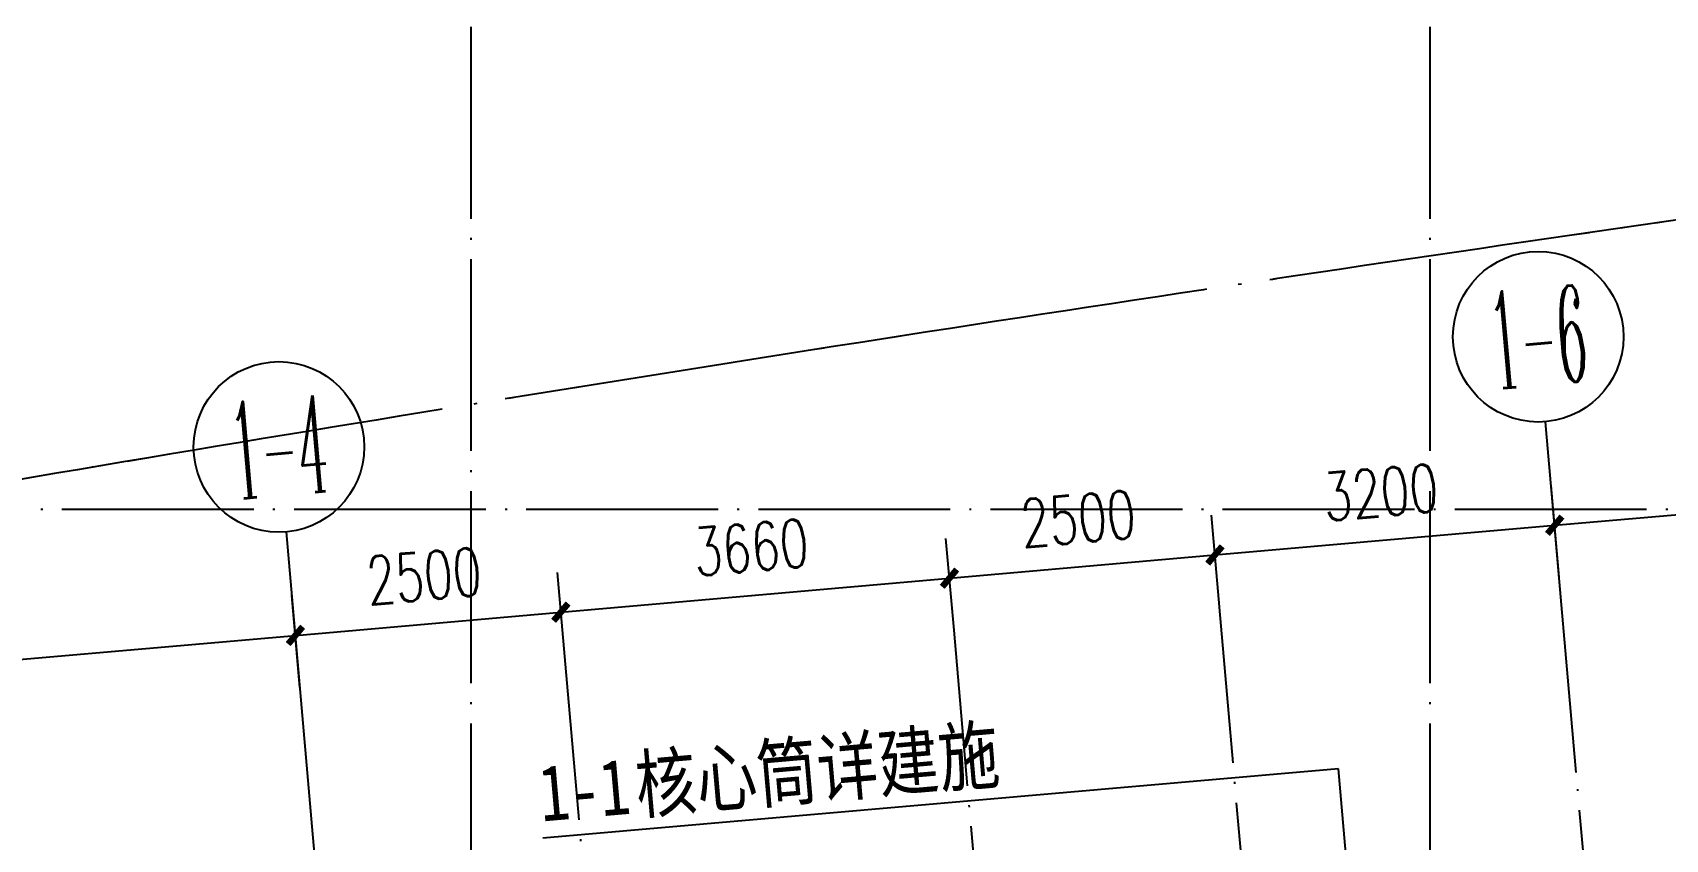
# Model space of a CAD drawing. Extents: x 246015 to 608740, y -108003 to 88400.
# Drawn here: x 330241 to 345559, y 39441 to 47009 of the extents above; entities that cross this region are included whole.
import ezdxf
from ezdxf.enums import TextEntityAlignment as Align

# ---------------------------------------------------------------- set-up
doc = ezdxf.new("R2010")
doc.units = 0
doc.header["$LTSCALE"] = 3000
doc.header["$MEASUREMENT"] = 0
doc.header["$PDMODE"] = 1
doc.linetypes.add('DOTE', pattern=[2.42, 2, -0.2, 0.02, -0.2])
doc.layers.get('0').update_dxf_attribs({"linetype": 'CONTINUOUS'})
doc.layers.get('DEFPOINTS').update_dxf_attribs({"linetype": 'CONTINUOUS'})
for name, color, linetype in [('AXIS', 3, 'CONTINUOUS'), ('AXIS_TEXT', 7, 'CONTINUOUS'), ('DIM_LEAD', 3, 'CONTINUOUS'), ('dote', 1, 'DOTE'), ('PUB_HATCH', 8, 'CONTINUOUS'), ('PUB_TEXT', 7, 'CONTINUOUS'), ('stair', 2, 'CONTINUOUS'), ('WALL', 9, 'CONTINUOUS')]:
    doc.layers.add(name, color=color, linetype=linetype)
doc.layers.add('红线', color=7, linetype='CONTINUOUS', true_color=0xe0150b)
doc.styles.add('-黑体', font='simhei.ttf', dxfattribs={"width": 0.8})
doc.styles.add('_TCH_AXIS', font='COMPLEX', dxfattribs={"bigfont": 'GBCBIG'})
doc.styles.add('COMPLEX', font='COMPLEX')
doc.styles.add('DIM_FONT', font='simplex.shx', dxfattribs={"width": 0.7, "bigfont": 'hztxt.shx'})
doc.dimstyles.new('DIMN150', dxfattribs={"dimscale": 1.5, "dimtxt": 300, "dimasz": 100, "dimexe": 250, "dimexo": 300, "dimgap": 150, "dimtad": 1, "dimdec": 0, "dimzin": 0, "dimdsep": 46, "dimtxsty": 'DIM_FONT', "dimblk": 'ARCHTICK', "dimcen": 0.09, "dimclrt": 7, "dimazin": 2, "dimtfac": 1, "dimtdec": 0, "dimtix": 1, "dimtmove": 2, "dimatfit": 3, "dimfxl": 0, "dimtolj": 1, "dimtzin": 0, "dimarcsym": 0})

# ---------------------------------------------------------------- blocks, each defined once
blk = doc.blocks.new('_ARCHTICK')
at = {"color": 0, "linetype": 'ByBlock', "const_width": 0.4}
blk.add_lwpolyline([(-0.5, -0.5), (0.5, 0.5)], dxfattribs=at)
blk = doc.blocks.new('*D1139')
at = {"layer": 'AXIS', "color": 0, "lineweight": -2}
for p, q in [((1900, 28085), (1900, 28950)), ((11640, 28085), (11640, 28950)), ((1900, 28575), (11640, 28575))]:
    blk.add_line(p, q, dxfattribs=at)
at = {"layer": 'DEFPOINTS', "color": 0}
for p in [(11640, 28575), (1900, 27635), (11640, 27635)]:
    blk.add_point(p, dxfattribs=at)
at = {"layer": 'AXIS', "color": 0, "lineweight": -2, "xscale": 150, "yscale": 150, "zscale": 150, "rotation": 180}
blk.add_blockref('_ARCHTICK', (1900, 28575), dxfattribs=at)
at = {"layer": 'AXIS', "color": 0, "lineweight": -2, "xscale": 150, "yscale": 150, "zscale": 150}
blk.add_blockref('_ARCHTICK', (11640, 28575), dxfattribs=at)
at = {"layer": 'AXIS', "color": 7, "insert": (6770, 29025), "char_height": 450, "attachment_point": 5, "style": 'DIM_FONT'}
blk.add_mtext('\\A1;9740', dxfattribs=at)
blk = doc.blocks.new('*D1140')
at = {"layer": 'AXIS', "color": 0, "lineweight": -2}
for p, q in [((11640, 28085), (11640, 28950)), ((14140, 28085), (14140, 28950)), ((11640, 28575), (14140, 28575))]:
    blk.add_line(p, q, dxfattribs=at)
at = {"layer": 'DEFPOINTS', "color": 0}
for p in [(14140, 28575), (11640, 27635), (14140, 27635)]:
    blk.add_point(p, dxfattribs=at)
at = {"layer": 'AXIS', "color": 0, "lineweight": -2, "xscale": 150, "yscale": 150, "zscale": 150, "rotation": 180}
blk.add_blockref('_ARCHTICK', (11640, 28575), dxfattribs=at)
at = {"layer": 'AXIS', "color": 0, "lineweight": -2, "xscale": 150, "yscale": 150, "zscale": 150}
blk.add_blockref('_ARCHTICK', (14140, 28575), dxfattribs=at)
at = {"layer": 'AXIS', "color": 7, "insert": (12890, 29025), "char_height": 450, "attachment_point": 5, "style": 'DIM_FONT'}
blk.add_mtext('\\A1;2500', dxfattribs=at)
blk = doc.blocks.new('*D1141')
at = {"layer": 'AXIS', "color": 0, "lineweight": -2}
for p, q in [((14140, 28085), (14140, 28950)), ((17800, 28085), (17800, 28950)), ((14140, 28575), (17800, 28575))]:
    blk.add_line(p, q, dxfattribs=at)
at = {"layer": 'DEFPOINTS', "color": 0}
for p in [(17800, 28575), (14140, 27635), (17800, 27635)]:
    blk.add_point(p, dxfattribs=at)
at = {"layer": 'AXIS', "color": 0, "lineweight": -2, "xscale": 150, "yscale": 150, "zscale": 150, "rotation": 180}
blk.add_blockref('_ARCHTICK', (14140, 28575), dxfattribs=at)
at = {"layer": 'AXIS', "color": 0, "lineweight": -2, "xscale": 150, "yscale": 150, "zscale": 150}
blk.add_blockref('_ARCHTICK', (17800, 28575), dxfattribs=at)
at = {"layer": 'AXIS', "color": 7, "insert": (15970, 29025), "char_height": 450, "attachment_point": 5, "style": 'DIM_FONT'}
blk.add_mtext('\\A1;3660', dxfattribs=at)
blk = doc.blocks.new('*D1142')
at = {"layer": 'AXIS', "color": 0, "lineweight": -2}
for p, q in [((17800, 28085), (17800, 28950)), ((20300, 28085), (20300, 28950)), ((17800, 28575), (20300, 28575))]:
    blk.add_line(p, q, dxfattribs=at)
at = {"layer": 'DEFPOINTS', "color": 0}
for p in [(20300, 28575), (17800, 27635), (20300, 27635)]:
    blk.add_point(p, dxfattribs=at)
at = {"layer": 'AXIS', "color": 0, "lineweight": -2, "xscale": 150, "yscale": 150, "zscale": 150, "rotation": 180}
blk.add_blockref('_ARCHTICK', (17800, 28575), dxfattribs=at)
at = {"layer": 'AXIS', "color": 0, "lineweight": -2, "xscale": 150, "yscale": 150, "zscale": 150}
blk.add_blockref('_ARCHTICK', (20300, 28575), dxfattribs=at)
at = {"layer": 'AXIS', "color": 7, "insert": (19050, 29025), "char_height": 450, "attachment_point": 5, "style": 'DIM_FONT'}
blk.add_mtext('\\A1;2500', dxfattribs=at)
blk = doc.blocks.new('*D1143')
at = {"layer": 'AXIS', "color": 0, "lineweight": -2}
for p, q in [((20300, 28085), (20300, 28950)), ((23500, 28085), (23500, 28950)), ((20300, 28575), (23500, 28575))]:
    blk.add_line(p, q, dxfattribs=at)
at = {"layer": 'DEFPOINTS', "color": 0}
for p in [(23500, 28575), (20300, 27635), (23500, 27635)]:
    blk.add_point(p, dxfattribs=at)
at = {"layer": 'AXIS', "color": 0, "lineweight": -2, "xscale": 150, "yscale": 150, "zscale": 150, "rotation": 180}
blk.add_blockref('_ARCHTICK', (20300, 28575), dxfattribs=at)
at = {"layer": 'AXIS', "color": 0, "lineweight": -2, "xscale": 150, "yscale": 150, "zscale": 150}
blk.add_blockref('_ARCHTICK', (23500, 28575), dxfattribs=at)
at = {"layer": 'AXIS', "color": 7, "insert": (21900, 29025), "char_height": 450, "attachment_point": 5, "style": 'DIM_FONT'}
blk.add_mtext('\\A1;3200', dxfattribs=at)
blk = doc.blocks.new('*D1144')
at = {"layer": 'AXIS', "color": 0, "lineweight": -2}
for p, q in [((23500, 28085), (23500, 28950)), ((32500, 28085), (32500, 28950)), ((23500, 28575), (32500, 28575))]:
    blk.add_line(p, q, dxfattribs=at)
at = {"layer": 'DEFPOINTS', "color": 0}
for p in [(32500, 28575), (23500, 27635), (32500, 27635)]:
    blk.add_point(p, dxfattribs=at)
at = {"layer": 'AXIS', "color": 0, "lineweight": -2, "xscale": 150, "yscale": 150, "zscale": 150, "rotation": 180}
blk.add_blockref('_ARCHTICK', (23500, 28575), dxfattribs=at)
at = {"layer": 'AXIS', "color": 0, "lineweight": -2, "xscale": 150, "yscale": 150, "zscale": 150}
blk.add_blockref('_ARCHTICK', (32500, 28575), dxfattribs=at)
at = {"layer": 'AXIS', "color": 7, "insert": (28000, 29025), "char_height": 450, "attachment_point": 5, "style": 'DIM_FONT'}
blk.add_mtext('\\A1;9000', dxfattribs=at)
blk = doc.blocks.new('_AXISO')
blk.add_circle((0, 0), 0.5)
at = {"layer": 'AXIS_TEXT', "style": 'COMPLEX', "width": 1.041667}
blk.add_attdef('A', text='', height=0.56, dxfattribs=at).set_placement((-0.25, -0.28), (0.25, -0.28), align=Align.FIT)
blk = doc.blocks.new('1-1')
at = {"layer": 'PUB_HATCH'}
h = blk.add_hatch(color=256, dxfattribs=at)
edge = h.paths.add_edge_path()
edge.add_line((50075, 24724.8), (50075, 25124.9))
edge.add_arc((36748.6, -482029.4), 507329.3, 88.494796, 91.473821)
edge.add_line((23700, 25132.1), (23700, 24732))
edge.add_arc((31095.7, -225618.8), 250460, 90.108613, 91.692107, ccw=False)
edge.add_line((30620.9, 24840.8), (31829.5, 23632.2))
edge.add_line((31829.5, 23632.2), (33170.9, 23632.2))
edge.add_line((33170.9, 23632.2), (34414.3, 24875.6))
edge.add_arc((36890.4, -101270.1), 126170, 88.775828, 91.124499, ccw=False)
edge.add_line((39586, 24871.1), (40829.4, 23627.7))
edge.add_line((40829.4, 23627.7), (42170.8, 23627.7))
edge.add_line((42170.8, 23627.7), (43379.4, 24836.3))
edge.add_arc((42517.1, -228046.8), 252884.6, 88.28735, 89.804627, ccw=False)
at = {"layer": 'AXIS'}
for p, q in [((11640, 26246.3), (11640, 29550.1)), ((23500, 26246.3), (23500, 29550.1))]:
    blk.add_line(p, q, dxfattribs=at)
at = {"layer": 'dote', "ltscale": 0.3}
for p, q in [((14140, 13550, 0), (14140, 28084.7, 0)), ((17800, 13550, 0), (17800, 28084.7, 0)), ((20300, 13550, 0), (20300, 28084.7, 0)), ((23500, 134.8), (23500, 26247.9, 0))]:
    blk.add_line(p, q, dxfattribs=at)
at = {"layer": 'dote', "linetype": 'Continuous', "elevation": 0}
blk.add_lwpolyline([(11150.1, 24453.5, -0.0301177), (72186.1, 23860.3, -0.0301177)], format="xyb", dxfattribs=at)
at = {"layer": 'WALL', "elevation": 0}
blk.add_lwpolyline([(50075, 24724.8), (50075, 25124.9, 0.0129992), (23700, 25132.1), (23700, 24732, -0.0069094), (30620.9, 24840.8), (31829.5, 23632.2), (33170.9, 23632.2), (34414.3, 24875.6, -0.0102484), (39586, 24871.1), (40829.4, 23627.7), (42170.8, 23627.7), (43379.4, 24836.3, -0.0066205), (50075, 24724.8, -66.9039273)], format="xyb", dxfattribs=at)
at = {"layer": 'AXIS'}
ref = blk.add_blockref('_AXISO', (11640, 30350.1), dxfattribs=dict(at, xscale=1600, yscale=1600, zscale=1600))
ref.add_attrib('A', '1-4', dxfattribs={"layer": 'AXIS_TEXT', "height": 905.1, "style": '_TCH_AXIS', "width": 0.368421}).set_placement((11187.5, 29897.5), (12092.5, 29897.5), align=Align.FIT)
ref = blk.add_blockref('_AXISO', (23500, 30350.1), dxfattribs=dict(at, xscale=1600, yscale=1600, zscale=1600))
ref.add_attrib('A', '1-6', dxfattribs={"layer": 'AXIS_TEXT', "height": 905.1, "style": '_TCH_AXIS', "width": 0.381818}).set_placement((23047.5, 29897.5), (23952.5, 29897.5), align=Align.FIT)
for p1, p2, picture, middle in [((1900, 27634.7), (11640, 27634.7), '*D1139', (6770, 29025.4)), ((11640, 27634.7), (14140, 27634.7), '*D1140', (12890, 29025.4)), ((14140, 27634.7), (17800, 27634.7), '*D1141', (15970, 29025.4)), ((17800, 27634.7), (20300, 27634.7), '*D1142', (19050, 29025.4)), ((20300, 27634.7), (23500, 27634.7), '*D1143', (21900, 29025.4)), ((23500, 27634.7), (32500, 27634.7), '*D1144', (28000, 29025.4))]:
    dim = blk.add_aligned_dim(p1=p1, p2=p2, distance=940.8, dimstyle='DIMN150', dxfattribs=at)
    dim.commit()
    dim.dimension.update_dxf_attribs({"geometry": picture, "text_midpoint": middle})

msp = doc.modelspace()

# ---------------------------------------------------------------- hatches: boundary and pattern name
at = {"layer": 'PUB_HATCH'}
msp.add_hatch(color=256, dxfattribs=at).paths.add_polyline_path([(353125.1, 39829.5, 0.0081115), (336769.4, 37970.8), (336821, 37574.2, -0.0081115), (353163.8, 39431.3)])

# ---------------------------------------------------------------- linework, layer by layer
at = {"layer": 'DIM_LEAD'}
for p, q in [((342493.4, 40103.8), (335028.8, 39450.8)), ((342739.1, 37295.9), (342493.4, 40103.8))]:
    msp.add_line(p, q, dxfattribs=at)
at = {"layer": 'dote', "ltscale": 0.3}
for p, q in [((334353.9, -81061.4), (334353.9, 53538.6)), ((343353.9, -81061.4), (343353.9, 53538.6)), ((295667.9, 42538.6), (554353.9, 42538.6))]:
    msp.add_line(p, q, dxfattribs=at)
at = {"layer": 'stair'}
msp.add_lwpolyline([(299553.9, 3467.8), (299553.9, 28838.6), (316453.9, 28838.6), (316453.9, 27409.7), (323493.1, 28025.5), (322800.2, 35945.3, -0.0349916), (393128.8, 42129.1), (393066.7, 42838.6), (467189.2, 42838.6), (467163, 42538.6), (467127.7, 42135.3, -0.0358539), (537955.2, 35916.1), (536854.9, 23339.1), (538648, 23182.2), (537798.3, 13438.6), (553653.9, 13438.6), (553653.9, -20761.4), (454653.9, -20761.4), (454653.9, -29761.4), (393186.2, -29761.4), (325560.9, -48546.2), (299553.9, 3467.8)], format="xyb", close=True, dxfattribs=at)
at = {"layer": 'WALL'}
msp.add_arc((402227.9, -465158.9), 507370, 95.553727, 97.412696, dxfattribs=at)
at = {"layer": '红线', "linetype": 'DOTE'}
msp.add_lwpolyline([(321625.8, 41313.5), (283782, 20451.8), (327022.4, -69761.6, -0.1186699), (571935, -34205), (582107, -28597.6), (543576.1, 41298.8, 0.0913964), (321625.8, 41313.5)], format="xyb", dxfattribs=at)
at = {"layer": '红线', "color": 31, "linetype": 'DOTE', "ltscale": 0.5}
msp.add_lwpolyline([(321625.8, 41313.5), (283782, 20451.8), (327022.4, -69761.6, -0.1186699), (571935, -34205), (582107, -28597.6), (543576.1, 41298.8, 0.0913964), (321625.8, 41313.5)], format="xyb", dxfattribs=at)

# ---------------------------------------------------------------- block references
at = {"layer": 'WALL', "rotation": 5.000000001750998}
msp.add_blockref('1-1', (323601.2, 11873.5), dxfattribs=at)

# ---------------------------------------------------------------- texts
at = {"layer": 'PUB_TEXT', "style": '-黑体', "width": 0.8}
for s, p in [('核心筒详建施', (335919, 39686.9)), ('1-1', (335015.1, 39607.9))]:
    msp.add_text(s, height=522.78, rotation=4.99976, dxfattribs=at).set_placement(p)

doc.saveas('drawing.dxf')
